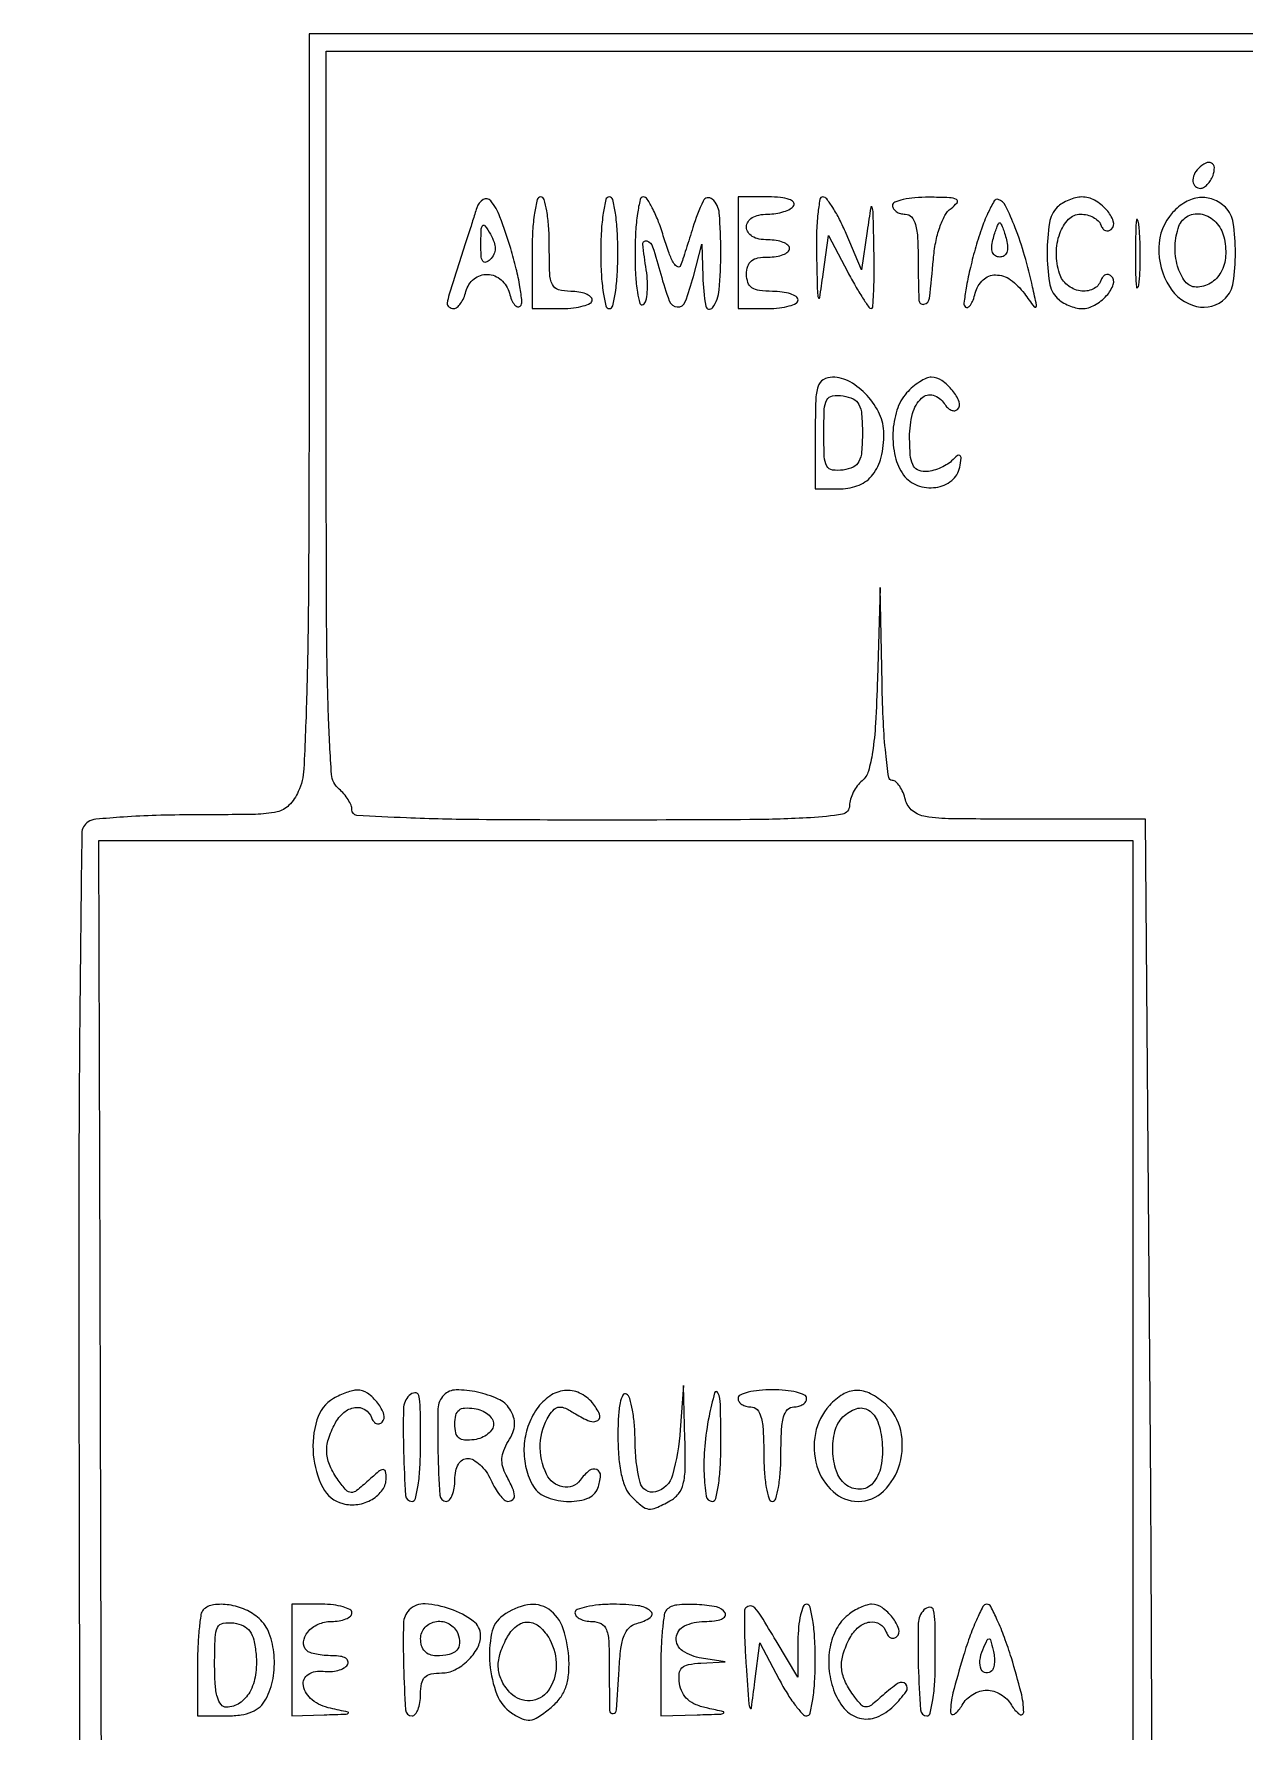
# Model space of a CAD drawing. Header units: millimetres. Extents: x 42961 to 43381, y 28224 to 28521.
# Drawn here: x 43226.03 to 43238.7, y 28340.88 to 28358.64 of the extents above; entities that cross this region are included whole.
import ezdxf

# ---------------------------------------------------------------- set-up
doc = ezdxf.new("R2010")
doc.units = ezdxf.units.MM

msp = doc.modelspace()

# ---------------------------------------------------------------- linework, layer by layer
for points in [[(43241.039, 28358.638), (43234.976, 28358.638), (43228.914, 28358.638), (43228.914, 28354.794, -0.001392), (43228.909, 28352.903, -0.005476), (43228.89, 28351.737, -0.004968), (43228.86, 28350.945, -0.097162), (43228.802, 28350.708, -0.085113), (43228.704, 28350.566, -0.145592), (43228.579, 28350.497, -0.050625), (43228.352, 28350.47, -0.003413), (43227.702, 28350.465, 0.006707), (43227.315, 28350.459, 0.009468), (43226.971, 28350.442, 0.006133), (43226.684, 28350.419, 0.119148), (43226.601, 28350.391, 0.253226), (43226.536, 28350.274, 0.000783), (43226.516, 28348.517, 0.002627), (43226.504, 28345.984, 0.000492), (43226.511, 28341.344), (43226.534, 28332.368)], [(43237.739, 28339.77, 0.000667), (43237.731, 28342.348, 0.00081), (43237.716, 28344.762), (43237.671, 28350.42), (43236.44, 28350.42, -0.002471), (43235.644, 28350.424, -0.036644), (43235.367, 28350.447, -0.131239), (43235.232, 28350.507, -0.16316), (43235.158, 28350.623, 0.038611), (43235.132, 28350.7, 0.050484), (43235.097, 28350.765, 0.060153), (43235.057, 28350.81, 0.184257), (43235.019, 28350.825, -0.373756), (43234.982, 28350.857, -0.0086), (43234.951, 28351.109, -0.014269), (43234.926, 28351.432, -0.007433), (43234.912, 28351.835), (43234.893, 28352.845), (43234.864, 28351.888, -0.00689), (43234.844, 28351.425, -0.022958), (43234.813, 28351.121, -0.033138), (43234.769, 28350.921, -0.150144), (43234.704, 28350.822, 0.058684), (43234.653, 28350.769, 0.043748), (43234.611, 28350.701, 0.044591), (43234.582, 28350.628, 0.072747), (43234.572, 28350.562, -0.365304), (43234.497, 28350.473, -0.027934), (43234.162, 28350.435, -0.013229), (43233.529, 28350.415, -0.001237), (43231.968, 28350.41, -0.001928), (43230.692, 28350.415, -0.008301), (43229.934, 28350.433, -0.005369), (43229.416, 28350.46, -0.396129), (43229.363, 28350.516, 0.09661), (43229.354, 28350.565, 0.041873), (43229.324, 28350.624, 0.03938), (43229.28, 28350.684, 0.042023), (43229.228, 28350.735, -0.204773), (43229.15, 28350.888, -0.008944), (43229.118, 28351.502, -0.007571), (43229.098, 28352.518, -0.001022), (43229.094, 28354.653), (43229.094, 28358.459), (43235.021, 28358.459), (43240.949, 28358.459)]]:
    msp.add_lwpolyline(points, format="xyb")
for points in [[(43238.224, 28357.231, 0.091378), (43238.179, 28357.165, 0.130128), (43238.167, 28357.094, 0.180985), (43238.192, 28357.042, 0.191777), (43238.245, 28357.022, 0.13875), (43238.279, 28357.031, 0.061199), (43238.317, 28357.061, 0.053891), (43238.351, 28357.105, 0.048303), (43238.377, 28357.156, 0.096999), (43238.391, 28357.239, 0.280386), (43238.361, 28357.286, 0.235886), (43238.3, 28357.286, 0.0791)], [(43230.67, 28356.819, -0.002418), (43230.649, 28356.752, -0.000326), (43230.604, 28356.61, -0.000376), (43230.55, 28356.442, -0.000317), (43230.493, 28356.265, 0.001596), (43230.382, 28355.913, 0.044912), (43230.361, 28355.82, 0.278017), (43230.379, 28355.781, 0.154065), (43230.43, 28355.764, 0.181596), (43230.464, 28355.777, 0.059916), (43230.5, 28355.817, 0.050447), (43230.533, 28355.875, 0.038887), (43230.557, 28355.944, -0.160335), (43230.641, 28356.075, -0.181942), (43230.783, 28356.122, -0.173531), (43230.926, 28356.064, -0.147796), (43231.011, 28355.925, 0.036107), (43231.035, 28355.854, 0.075891), (43231.066, 28355.804, 0.142813), (43231.097, 28355.783, 0.27828), (43231.125, 28355.79, 0.226606), (43231.143, 28355.839, 0.014829), (43231.122, 28355.993, 0.019195), (43231.083, 28356.181, 0.012987), (43231.025, 28356.392, 0.016073), (43230.913, 28356.724, 0.083819), (43230.816, 28356.89, 0.366226), (43230.737, 28356.904, 0.188974)], [(43231.249, 28356.348), (43231.249, 28355.764), (43231.563, 28355.764, 0.027026), (43231.684, 28355.771, 0.042582), (43231.785, 28355.791, 0.052312), (43231.857, 28355.819, 0.277684), (43231.878, 28355.854, 0.226478), (43231.861, 28355.888, 0.074992), (43231.812, 28355.917, 0.057076), (43231.739, 28355.937, 0.038131), (43231.653, 28355.944, -0.067911), (43231.525, 28355.961, -0.221767), (43231.461, 28356.016, -0.098356), (43231.434, 28356.132, -0.008616), (43231.429, 28356.438, 0.017105), (43231.422, 28356.627, 0.027868), (43231.402, 28356.787, 0.026982), (43231.374, 28356.906, 0.332234), (43231.339, 28356.932, 0.345347), (43231.303, 28356.904, 0.022017), (43231.275, 28356.763, 0.024301), (43231.255, 28356.576, 0.013867)], [(43231.968, 28356.348, 0.013867), (43231.974, 28356.12, 0.024301), (43231.994, 28355.933, 0.022017), (43232.021, 28355.792, 0.345347), (43232.057, 28355.764, 0.345347), (43232.093, 28355.792, 0.022017), (43232.121, 28355.933, 0.024301), (43232.141, 28356.12, 0.013867), (43232.147, 28356.348, 0.013867), (43232.141, 28356.576, 0.024301), (43232.121, 28356.763, 0.022017), (43232.093, 28356.904, 0.345347), (43232.057, 28356.932, 0.345347), (43232.021, 28356.904, 0.022017), (43231.994, 28356.763, 0.024301), (43231.974, 28356.576, 0.013867)], [(43232.327, 28356.343, 0.012165), (43232.332, 28356.111, 0.026571), (43232.351, 28355.934, 0.033923), (43232.377, 28355.818, 0.493524), (43232.411, 28355.805, 0.194891), (43232.44, 28355.845, 0.039173), (43232.455, 28355.934, 0.036053), (43232.457, 28356.046, 0.026863), (43232.444, 28356.17, -0.015091), (43232.409, 28356.439, -0.535895), (43232.45, 28356.472, -0.245823), (43232.511, 28356.411, -0.011776), (43232.596, 28356.123, 0.022751), (43232.685, 28355.844, 0.295974), (43232.769, 28355.781, 0.329916), (43232.852, 28355.834, 0.025567), (43232.937, 28356.101), (43233.027, 28356.438), (43233.036, 28356.101, 0.035187), (43233.067, 28355.79, 0.660453), (43233.137, 28355.773, 0.138594), (43233.208, 28355.96, 0.021935), (43233.225, 28356.355, 0.019322), (43233.209, 28356.761, 0.196321), (43233.135, 28356.909, 0.494513), (43233.04, 28356.889, 0.039314), (43232.932, 28356.612, -0.001941), (43232.897, 28356.501, -0.001727), (43232.861, 28356.386, -0.001733), (43232.828, 28356.283, -0.005351), (43232.804, 28356.213, -0.440264), (43232.774, 28356.2, -0.152233), (43232.734, 28356.236, -0.046844), (43232.684, 28356.342, -0.015526), (43232.629, 28356.505, 0.017548), (43232.574, 28356.669, 0.026342), (43232.513, 28356.806, 0.024345), (43232.455, 28356.909, 0.257098), (43232.414, 28356.932, 0.350381), (43232.38, 28356.904, 0.018991), (43232.352, 28356.759, 0.022811), (43232.333, 28356.569, 0.013891)], [(43233.405, 28356.348), (43233.405, 28355.764), (43233.719, 28355.764, 0.027026), (43233.839, 28355.771, 0.042582), (43233.941, 28355.791, 0.052312), (43234.012, 28355.819, 0.277684), (43234.033, 28355.854, 0.254951), (43234.014, 28355.889, 0.06271), (43233.954, 28355.917, 0.048861), (43233.867, 28355.937, 0.031626), (43233.764, 28355.944, -0.030703), (43233.629, 28355.952, -0.116834), (43233.551, 28355.981, -0.166173), (43233.509, 28356.036, -0.081208), (43233.494, 28356.123, -0.07578), (43233.507, 28356.207, -0.149477), (43233.545, 28356.263, -0.124434), (43233.613, 28356.294, -0.044917), (43233.719, 28356.303, 0.038131), (43233.805, 28356.31, 0.057076), (43233.878, 28356.329, 0.074992), (43233.927, 28356.358, 0.226478), (43233.943, 28356.393, 0.226478), (43233.927, 28356.427, 0.074992), (43233.878, 28356.456, 0.057076), (43233.805, 28356.476, 0.038131), (43233.719, 28356.483, -0.04716), (43233.625, 28356.492, -0.088208), (43233.554, 28356.519, -0.118484), (43233.51, 28356.562, -0.140575), (43233.494, 28356.617, -0.1393), (43233.51, 28356.673, -0.117066), (43233.553, 28356.716, -0.088683), (43233.623, 28356.743, -0.049343), (43233.714, 28356.752, 0.037634), (43233.802, 28356.759, 0.041396), (43233.885, 28356.779, 0.045439), (43233.952, 28356.807, 0.130646), (43233.988, 28356.842, 0.336396), (43233.985, 28356.878, 0.125298), (43233.94, 28356.907, 0.059005), (43233.851, 28356.926, 0.023007), (43233.724, 28356.932), (43233.405, 28356.932)], [(43234.226, 28356.326, 0.00093), (43234.236, 28355.936, 0.07576), (43234.246, 28355.877, 0.785879), (43234.26, 28355.878, 0.003179), (43234.295, 28356.123), (43234.351, 28356.528), (43234.553, 28356.146, 0.008237), (43234.634, 28356, 0.012755), (43234.709, 28355.876, 0.007033), (43234.775, 28355.777, 0.247671), (43234.798, 28355.764, 0.394374), (43234.815, 28355.78, 0.004859), (43234.825, 28355.942, 0.011096), (43234.83, 28356.138, 0.00666), (43234.828, 28356.37, 0.000893), (43234.819, 28356.766, 0.078706), (43234.808, 28356.824, 0.778894), (43234.794, 28356.823, 0.003033), (43234.757, 28356.573), (43234.699, 28356.168), (43234.536, 28356.55, 0.016589), (43234.468, 28356.696, 0.024293), (43234.397, 28356.82, 0.021622), (43234.333, 28356.912, 0.233528), (43234.293, 28356.932, 0.364653), (43234.262, 28356.906, 0.015688), (43234.24, 28356.754, 0.020512), (43234.227, 28356.558, 0.012397)], [(43235.021, 28356.842, 0.148195), (43235.032, 28356.808, 0.098894), (43235.061, 28356.779, 0.082425), (43235.104, 28356.759, 0.064853), (43235.156, 28356.752, -0.215034), (43235.22, 28356.723, -0.116723), (43235.262, 28356.645, -0.053167), (43235.285, 28356.499, -0.011576), (43235.291, 28356.243, 0.009117), (43235.298, 28355.85, 0.468008), (43235.351, 28355.809, 0.319587), (43235.409, 28355.873, 0.008321), (43235.45, 28356.278, -0.026408), (43235.474, 28356.457, -0.036098), (43235.516, 28356.614, -0.041498), (43235.571, 28356.738, -0.105683), (43235.635, 28356.812, 0.059628), (43235.697, 28356.872, 0.478963), (43235.69, 28356.906, 0.108361), (43235.619, 28356.924, 0.00681), (43235.403, 28356.929, 0.022194), (43235.257, 28356.923, 0.035693), (43235.133, 28356.905, 0.040441), (43235.045, 28356.877, 0.305269)], [(43235.886, 28356.384, 0.010432), (43235.831, 28356.168, 0.015733), (43235.793, 28355.978, 0.010496), (43235.77, 28355.822, 0.231491), (43235.785, 28355.779, 0.333342), (43235.809, 28355.776, 0.113327), (43235.837, 28355.801, 0.060976), (43235.865, 28355.853, 0.029609), (43235.888, 28355.925, -0.137923), (43235.97, 28356.064, -0.196062), (43236.101, 28356.116, -0.153926), (43236.257, 28356.066, -0.082632), (43236.402, 28355.921, 0.002781), (43236.503, 28355.782, 0.421946), (43236.521, 28355.779, 0.286343), (43236.529, 28355.8, 0.002034), (43236.488, 28355.989, 0.017143), (43236.405, 28356.318, 0.022872), (43236.306, 28356.61, 0.019782), (43236.206, 28356.84, 0.201957), (43236.129, 28356.907, 0.35459), (43236.087, 28356.89, 0.023508), (43236.021, 28356.765, 0.025621), (43235.952, 28356.594, 0.015466)], [(43236.746, 28356.824, 0.161292), (43236.664, 28356.661, 0.036451), (43236.641, 28356.348, 0.036451), (43236.664, 28356.035, 0.161292), (43236.746, 28355.872, 0.058676), (43236.798, 28355.831, 0.038987), (43236.866, 28355.796, 0.039045), (43236.938, 28355.772, 0.059819), (43237.004, 28355.764, 0.128531), (43237.137, 28355.799, 0.080699), (43237.263, 28355.899, 0.099553), (43237.333, 28356.017, 0.298807), (43237.312, 28356.103, 0.131406), (43237.282, 28356.119, 0.15914), (43237.251, 28356.116, 0.130241), (43237.222, 28356.094, 0.076562), (43237.202, 28356.056, -0.202024), (43237.12, 28355.967, -0.151124), (43236.986, 28355.949, -0.130617), (43236.851, 28356.011, -0.144593), (43236.77, 28356.13, -0.077565), (43236.738, 28356.343, -0.084882), (43236.773, 28356.55, -0.106046), (43236.865, 28356.698, -0.204576), (43236.991, 28356.752, -0.06117), (43237.059, 28356.744, -0.06146), (43237.123, 28356.719, -0.067454), (43237.174, 28356.683, -0.117653), (43237.202, 28356.64, 0.076562), (43237.222, 28356.602, 0.130241), (43237.251, 28356.58, 0.15914), (43237.282, 28356.577, 0.131406), (43237.312, 28356.593, 0.298807), (43237.333, 28356.679, 0.099553), (43237.263, 28356.797, 0.080699), (43237.137, 28356.897, 0.128531), (43237.004, 28356.932, 0.059819), (43236.938, 28356.924, 0.039045), (43236.866, 28356.9, 0.038987), (43236.798, 28356.865, 0.058676)], [(43237.954, 28356.768, 0.180069), (43237.809, 28356.403, 0.144806), (43237.92, 28355.994, 0.197498), (43238.204, 28355.787, 0.261727), (43238.506, 28355.872, 0.161292), (43238.588, 28356.035, 0.036451), (43238.611, 28356.348, 0.036451), (43238.588, 28356.661, 0.161292), (43238.506, 28356.824, 0.105388), (43238.38, 28356.906, 0.117375), (43238.236, 28356.925, 0.107241), (43238.089, 28356.877, 0.076635)], [(43237.565, 28356.348, 0.004873), (43237.567, 28356.122, 0.021409), (43237.575, 28355.989, 0.613017), (43237.588, 28355.984, 0.180442), (43237.601, 28356.009, 0.02012), (43237.612, 28356.144, 0.010546), (43237.616, 28356.313, 0.010474), (43237.612, 28356.487, 0.015806), (43237.601, 28356.638, 0.062969), (43237.588, 28356.694, 0.78507), (43237.576, 28356.692, 0.026082), (43237.568, 28356.573, 0.004587)], [(43238.49, 28356.514, -0.077355), (43238.509, 28356.314, -0.111172), (43238.459, 28356.143, -0.132117), (43238.35, 28356.03, -0.135724), (43238.2, 28355.989, -0.236597), (43238.086, 28356.046, -0.091944), (43238.006, 28356.208, -0.075928), (43237.98, 28356.422, -0.084708), (43238.02, 28356.625, -0.183816), (43238.117, 28356.733, -0.179316), (43238.263, 28356.751, -0.148277), (43238.407, 28356.668, -0.126567)], [(43230.809, 28356.276, -0.113627), (43230.764, 28356.248, -0.358555), (43230.733, 28356.26, -0.117828), (43230.716, 28356.318, -0.016922), (43230.713, 28356.442, -0.006175), (43230.717, 28356.598, -0.18983), (43230.732, 28356.633, -0.471567), (43230.756, 28356.631, -0.016776), (43230.812, 28356.541, -0.04153), (43230.851, 28356.459, -0.092968), (43230.863, 28356.391, -0.112876), (43230.849, 28356.332, -0.081552)], [(43236.215, 28356.483, -0.048265), (43236.227, 28356.407, -0.11018), (43236.218, 28356.351, -0.159863), (43236.189, 28356.316, -0.141083), (43236.144, 28356.303, -0.141083), (43236.099, 28356.316, -0.159863), (43236.07, 28356.351, -0.11018), (43236.061, 28356.407, -0.048265), (43236.073, 28356.483, -0.011694), (43236.093, 28356.552, -0.018384), (43236.113, 28356.61, -0.012941), (43236.132, 28356.655, -0.293778), (43236.144, 28356.662, -0.293778), (43236.155, 28356.655, -0.012941), (43236.175, 28356.61, -0.018384), (43236.195, 28356.552, -0.011694)], [(43234.213, 28354.462), (43234.213, 28353.878), (43234.479, 28353.878, 0.098828), (43234.673, 28353.917, 0.128894), (43234.816, 28354.026, 0.109081), (43234.903, 28354.207, 0.057415), (43234.931, 28354.456, 0.109512), (43234.887, 28354.658, 0.07617), (43234.756, 28354.854, 0.07819), (43234.578, 28354.997, 0.130296), (43234.393, 28355.046, 0.134481), (43234.297, 28355.019, 0.186514), (43234.242, 28354.95, 0.067313), (43234.218, 28354.804, 0.007414)], [(43235.17, 28354.881, 0.10887), (43235.068, 28354.702, 0.066438), (43235.026, 28354.461, 0.065894), (43235.05, 28354.215, 0.101498), (43235.138, 28354.022, 0.147644), (43235.283, 28353.913, 0.12327), (43235.474, 28353.892, 0.133458), (43235.642, 28353.963, 0.183469), (43235.725, 28354.103, 0.014458), (43235.739, 28354.197, 0.259658), (43235.728, 28354.225, 0.352769), (43235.702, 28354.225, 0.020983), (43235.641, 28354.17, -0.057941), (43235.584, 28354.127, -0.037969), (43235.511, 28354.091, -0.037973), (43235.433, 28354.066, -0.058013), (43235.362, 28354.058, -0.121724), (43235.283, 28354.077, -0.168145), (43235.233, 28354.131, -0.087194), (43235.208, 28354.233, -0.018012), (43235.201, 28354.42, -0.063625), (43235.232, 28354.665, -0.138511), (43235.327, 28354.827, -0.268321), (43235.449, 28354.857, -0.185778), (43235.564, 28354.77, 0.059049), (43235.598, 28354.727, 0.093111), (43235.636, 28354.701, 0.126234), (43235.673, 28354.695, 0.175017), (43235.703, 28354.709, 0.298571), (43235.719, 28354.789, 0.077444), (43235.65, 28354.907, 0.069356), (43235.538, 28355.011, 0.153559), (43235.428, 28355.046, 0.105766), (43235.376, 28355.034, 0.036174), (43235.307, 28354.997, 0.03405), (43235.235, 28354.944, 0.033252)], [(43234.707, 28354.462, -0.019116), (43234.699, 28354.266, -0.101285), (43234.67, 28354.163, -0.164128), (43234.61, 28354.105, -0.074836), (43234.505, 28354.074, -0.071445), (43234.393, 28354.074, -0.241106), (43234.335, 28354.115, -0.10971), (43234.308, 28354.214, -0.010782), (43234.303, 28354.462, -0.010782), (43234.308, 28354.71, -0.10971), (43234.335, 28354.809, -0.241106), (43234.393, 28354.85, -0.071445), (43234.505, 28354.85, -0.074836), (43234.61, 28354.818, -0.164128), (43234.67, 28354.761, -0.101285), (43234.699, 28354.658, -0.019116)], [(43237.536, 28341.394), (43237.536, 28332.593), (43232.147, 28332.593), (43226.759, 28332.593), (43226.746, 28338.004, 0.000041), (43226.741, 28340.324, 0.000033), (43226.735, 28342.822, 0.000033), (43226.729, 28345.131, 0.000084), (43226.724, 28346.806), (43226.714, 28350.196), (43232.125, 28350.196), (43237.536, 28350.196)], [(43229.171, 28344.357, 0.190659), (43228.996, 28344.133, 0.094374), (43228.959, 28343.768, 0.09712), (43229.058, 28343.424, 0.213144), (43229.268, 28343.256, 0.102314), (43229.424, 28343.248, 0.095282), (43229.574, 28343.301, 0.105297), (43229.683, 28343.401, 0.156028), (43229.722, 28343.523, 0.053872), (43229.715, 28343.594, 0.391229), (43229.689, 28343.612, 0.140658), (43229.642, 28343.591, 0.010107), (43229.535, 28343.498, -0.014115), (43229.412, 28343.393, -0.174086), (43229.355, 28343.373, -0.213059), (43229.304, 28343.396, -0.022358), (43229.22, 28343.501, -0.051813), (43229.134, 28343.65, -0.09219), (43229.1, 28343.787, -0.089926), (43229.117, 28343.93, -0.047346), (43229.187, 28344.095, -0.092851), (43229.278, 28344.209, -0.138175), (43229.394, 28344.262, -0.180718), (43229.499, 28344.241, -0.169715), (43229.568, 28344.156, 0.076562), (43229.588, 28344.118, 0.130241), (43229.617, 28344.096, 0.15914), (43229.648, 28344.093, 0.131406), (43229.678, 28344.109, 0.296005), (43229.698, 28344.189, 0.081485), (43229.634, 28344.308, 0.072724), (43229.526, 28344.412, 0.164453), (43229.419, 28344.445, 0.056946), (43229.37, 28344.438, 0.022086), (43229.305, 28344.418, 0.021524), (43229.235, 28344.39, 0.02492)], [(43230.325, 28344.392, 0.191557), (43230.264, 28344.25, 0.012859), (43230.263, 28343.799, 0.010308), (43230.283, 28343.344, 0.395497), (43230.351, 28343.28, 0.226478), (43230.385, 28343.297, 0.074992), (43230.414, 28343.346, 0.057076), (43230.434, 28343.419, 0.038131), (43230.441, 28343.505, -0.046972), (43230.45, 28343.599, -0.08998), (43230.477, 28343.67, -0.120808), (43230.521, 28343.714, -0.13664), (43230.577, 28343.729, -0.1326), (43230.637, 28343.713, -0.056806), (43230.704, 28343.664, -0.050694), (43230.767, 28343.591, -0.046624), (43230.816, 28343.505, 0.025934), (43230.861, 28343.419, 0.034577), (43230.911, 28343.346, 0.037004), (43230.958, 28343.295, 0.190598), (43230.994, 28343.28, 0.161505), (43231.046, 28343.298, 0.252814), (43231.065, 28343.339, 0.092221), (43231.045, 28343.417, 0.015841), (43230.978, 28343.554, -0.056962), (43230.942, 28343.643, -0.081518), (43230.934, 28343.728, -0.077611), (43230.953, 28343.814, -0.04675), (43230.999, 28343.907, 0.042626), (43231.048, 28344.002, 0.085781), (43231.066, 28344.084, 0.093378), (43231.055, 28344.162, 0.058198), (43231.015, 28344.246, 0.148389), (43230.894, 28344.351, 0.05337), (43230.676, 28344.423, 0.053353), (43230.453, 28344.446, 0.19778)], [(43231.299, 28344.248, 0.070707), (43231.206, 28344.064, 0.067539), (43231.165, 28343.858, 0.067473), (43231.181, 28343.649, 0.07032), (43231.252, 28343.454, 0.169571), (43231.386, 28343.331, 0.089291), (43231.608, 28343.279, 0.095124), (43231.823, 28343.309, 0.222654), (43231.937, 28343.419, 0.073683), (43231.965, 28343.548, 0.315315), (43231.927, 28343.612, 0.280652), (43231.848, 28343.602, 0.066645), (43231.752, 28343.502, -0.292929), (43231.57, 28343.431, -0.23501), (43231.401, 28343.563, -0.121234), (43231.335, 28343.88, -0.133555), (43231.427, 28344.179, -0.058507), (43231.481, 28344.244, -0.179882), (43231.532, 28344.267, -0.129294), (43231.598, 28344.254, -0.024814), (43231.704, 28344.195, 0.042886), (43231.853, 28344.12, 0.247122), (43231.937, 28344.128, 0.373789), (43231.955, 28344.193, 0.061871), (43231.88, 28344.311, 0.111639), (43231.745, 28344.414, 0.136077), (43231.589, 28344.44, 0.125831), (43231.433, 28344.382, 0.088092)], [(43232.147, 28343.966, 0.019038), (43232.156, 28343.741, 0.03574), (43232.183, 28343.561, 0.045307), (43232.226, 28343.424, 0.096612), (43232.288, 28343.332, 0.02205), (43232.4, 28343.23, 0.145631), (43232.469, 28343.2, 0.135273), (43232.545, 28343.211, 0.018083), (43232.692, 28343.284, 0.105018), (43232.781, 28343.358, 0.106426), (43232.831, 28343.462, 0.05594), (43232.852, 28343.629, 0.010746), (43232.849, 28343.935), (43232.833, 28344.493), (43232.8, 28344.029, -0.048722), (43232.719, 28343.554, -0.270846), (43232.542, 28343.38, -0.416651), (43232.379, 28343.479, -0.059908), (43232.327, 28343.909, 0.019058), (43232.32, 28344.081, 0.025914), (43232.3, 28344.235, 0.024736), (43232.272, 28344.357, 0.186738), (43232.237, 28344.403, 0.437088), (43232.2, 28344.393, 0.068499), (43232.171, 28344.312, 0.037016), (43232.153, 28344.169, 0.013637)], [(43233.101, 28344.167, 0.026514), (43233.056, 28343.858, 0.032342), (43233.049, 28343.565, 0.031021), (43233.072, 28343.334, 0.367523), (43233.135, 28343.28, 0.345347), (43233.171, 28343.309, 0.022017), (43233.199, 28343.449, 0.024301), (43233.219, 28343.636, 0.013867), (43233.225, 28343.864, 0.004456), (43233.221, 28344.292, 0.092526), (43233.195, 28344.417, 0.718905), (43233.159, 28344.415, 0.01603)], [(43233.405, 28344.358, 0.148195), (43233.415, 28344.324, 0.098894), (43233.444, 28344.295, 0.082425), (43233.488, 28344.275, 0.064853), (43233.539, 28344.268, -0.211442), (43233.604, 28344.24, -0.118311), (43233.645, 28344.164, -0.054498), (43233.668, 28344.021, -0.01212), (43233.674, 28343.774, 0.017105), (43233.681, 28343.585, 0.027868), (43233.7, 28343.426, 0.026982), (43233.729, 28343.307, 0.332234), (43233.764, 28343.28, 0.332234), (43233.799, 28343.307, 0.026982), (43233.827, 28343.426, 0.027868), (43233.847, 28343.585, 0.017105), (43233.854, 28343.774, -0.01212), (43233.86, 28344.021, -0.054498), (43233.882, 28344.164, -0.118311), (43233.924, 28344.24, -0.211442), (43233.988, 28344.268, 0.064853), (43234.04, 28344.275, 0.082425), (43234.084, 28344.295, 0.098894), (43234.113, 28344.324, 0.148195), (43234.123, 28344.358, 0.295869), (43234.101, 28344.393, 0.04382), (43234.018, 28344.422, 0.037669), (43233.902, 28344.441, 0.023598), (43233.764, 28344.448, 0.023598), (43233.626, 28344.441, 0.037669), (43233.51, 28344.422, 0.04382), (43233.427, 28344.393, 0.295869)], [(43234.362, 28344.284, 0.136392), (43234.215, 28343.99, 0.121664), (43234.231, 28343.649, 0.13633), (43234.399, 28343.382, 0.186592), (43234.662, 28343.28, 0.194616), (43234.928, 28343.388, 0.133121), (43235.098, 28343.672, 0.122537), (43235.108, 28344.022, 0.156276), (43234.947, 28344.299, 0.065838), (43234.791, 28344.407, 0.125464), (43234.643, 28344.44, 0.129862), (43234.501, 28344.399, 0.073135)], [(43229.962, 28344.388, 0.193173), (43229.903, 28344.249, 0.012283), (43229.904, 28343.798, 0.009829), (43229.925, 28343.343, 0.394915), (43229.992, 28343.28, 0.345347), (43230.028, 28343.309, 0.022017), (43230.056, 28343.449, 0.024301), (43230.075, 28343.636, 0.013867), (43230.082, 28343.864, 0.003511), (43230.079, 28344.253, 0.052715), (43230.063, 28344.388, 0.372822), (43230.023, 28344.417, 0.177851)], [(43230.845, 28344.089, -0.139711), (43230.83, 28344.035, -0.08408), (43230.786, 28343.985, -0.072525), (43230.72, 28343.946, -0.062417), (43230.643, 28343.925, -0.046777), (43230.543, 28343.921, -0.159873), (43230.484, 28343.943, -0.16992), (43230.451, 28343.996, -0.054436), (43230.441, 28344.089, -0.054436), (43230.451, 28344.182, -0.16992), (43230.484, 28344.234, -0.159873), (43230.543, 28344.257, -0.046777), (43230.643, 28344.252, -0.062417), (43230.72, 28344.231, -0.072525), (43230.786, 28344.192, -0.08408), (43230.83, 28344.142, -0.139711)], [(43234.913, 28343.901, -0.06689), (43234.901, 28343.646, -0.134905), (43234.814, 28343.467, -0.215811), (43234.679, 28343.406, -0.175157), (43234.527, 28343.46, -0.140903), (43234.434, 28343.597, -0.071012), (43234.397, 28343.805, -0.070692), (43234.419, 28344.016, -0.135235), (43234.503, 28344.163, -0.117125), (43234.643, 28344.25, -0.225703), (43234.771, 28344.234, -0.166296), (43234.868, 28344.112, -0.064818)], [(43227.806, 28342.143, 0.161051), (43227.783, 28342.096, 0.011119), (43227.764, 28341.947, 0.014928), (43227.751, 28341.764, 0.010625), (43227.746, 28341.559), (43227.746, 28341.035), (43228.058, 28341.035, 0.034784), (43228.204, 28341.045, 0.066819), (43228.316, 28341.077, 0.082407), (43228.401, 28341.131, 0.086353), (43228.462, 28341.209, 0.079099), (43228.537, 28341.426, 0.065038), (43228.548, 28341.671, 0.068696), (43228.498, 28341.897, 0.119756), (43228.391, 28342.054, 0.08017), (43228.249, 28342.146, 0.066291), (43228.077, 28342.196, 0.072499), (43227.915, 28342.197, 0.163098)], [(43228.734, 28341.619), (43228.734, 28341.035), (43229.071, 28341.046, 0.000977), (43229.304, 28341.054, 0.191401), (43229.325, 28341.063, 0.58989), (43229.322, 28341.074, 0.001805), (43229.139, 28341.114, -0.110977), (43228.947, 28341.202, -0.183642), (43228.855, 28341.352, -0.310337), (43228.905, 28341.469, -0.175686), (43229.063, 28341.502, 0.047794), (43229.142, 28341.499, 0.051751), (43229.217, 28341.511, 0.058014), (43229.279, 28341.536, 0.131885), (43229.316, 28341.57, 0.207635), (43229.321, 28341.607, 0.193519), (43229.298, 28341.638, 0.098389), (43229.242, 28341.658, 0.037154), (43229.159, 28341.664, -0.022874), (43229.073, 28341.668, -0.026464), (43228.991, 28341.68, -0.026941), (43228.925, 28341.697, -0.120668), (43228.89, 28341.718, -0.22194), (43228.857, 28341.809, -0.154406), (43228.9, 28341.912, -0.11472), (43229.01, 28341.994, -0.1036), (43229.148, 28342.023, 0.039889), (43229.23, 28342.03, 0.059158), (43229.3, 28342.049, 0.077805), (43229.347, 28342.079, 0.219522), (43229.363, 28342.113, 0.277684), (43229.342, 28342.148, 0.052312), (43229.271, 28342.176, 0.042582), (43229.169, 28342.196, 0.027026), (43229.049, 28342.203), (43228.734, 28342.203)], [(43229.962, 28342.143, 0.193173), (43229.903, 28342.004, 0.012283), (43229.904, 28341.553, 0.009829), (43229.925, 28341.098, 0.394915), (43229.992, 28341.035, 0.226478), (43230.026, 28341.052, 0.074992), (43230.055, 28341.101, 0.057076), (43230.075, 28341.174, 0.038131), (43230.082, 28341.26, -0.045424), (43230.092, 28341.373, -0.150302), (43230.126, 28341.439, -0.152288), (43230.191, 28341.474, -0.047029), (43230.303, 28341.484, 0.117459), (43230.441, 28341.517, 0.074723), (43230.576, 28341.613, 0.075502), (43230.676, 28341.743, 0.126501), (43230.71, 28341.876, 0.240388), (43230.633, 28342.027, 0.071303), (43230.396, 28342.152, 0.070156), (43230.13, 28342.206, 0.215143)], [(43230.946, 28342.087, 0.188112), (43230.825, 28341.898, 0.070587), (43230.807, 28341.577, 0.069335), (43230.881, 28341.257, 0.157276), (43231.034, 28341.065, 0.039492), (43231.146, 28341.004, 0.135683), (43231.227, 28340.991, 0.116673), (43231.31, 28341.021, 0.025615), (43231.434, 28341.111, 0.052324), (43231.533, 28341.21, 0.074516), (43231.596, 28341.317, 0.067664), (43231.628, 28341.445, 0.035418), (43231.635, 28341.61, 0.073207), (43231.576, 28341.945, 0.162625), (43231.423, 28342.15, 0.199314), (43231.202, 28342.197, 0.112907)], [(43231.698, 28342.113, 0.191087), (43231.712, 28342.079, 0.088204), (43231.751, 28342.049, 0.068025), (43231.809, 28342.03, 0.048028), (43231.878, 28342.023, -0.121127), (43231.973, 28342, -0.189559), (43232.027, 28341.937, -0.075661), (43232.052, 28341.806, -0.009307), (43232.057, 28341.514, 0.003601), (43232.06, 28341.091, 0.432423), (43232.097, 28341.058, 0.373206), (43232.134, 28341.097, 0.003529), (43232.16, 28341.522, -0.017129), (43232.178, 28341.74, -0.061957), (43232.212, 28341.875, -0.106447), (43232.265, 28341.957, -0.131523), (43232.344, 28342.002, 0.081763), (43232.486, 28342.065, 0.503615), (43232.49, 28342.132, 0.145727), (43232.359, 28342.188, 0.028636), (43232.102, 28342.203, 0.020945), (43231.947, 28342.196, 0.033738), (43231.817, 28342.176, 0.036969), (43231.722, 28342.148, 0.31052)], [(43232.656, 28342.143, 0.161051), (43232.633, 28342.096, 0.011119), (43232.614, 28341.947, 0.014928), (43232.601, 28341.764, 0.010625), (43232.596, 28341.559), (43232.596, 28341.035), (43232.978, 28341.046, 0.001669), (43233.217, 28341.053, 0.128115), (43233.253, 28341.064, 0.672973), (43233.251, 28341.078, 0.004599), (43233.09, 28341.114, -0.042926), (43232.966, 28341.151, -0.083626), (43232.878, 28341.205, -0.098624), (43232.822, 28341.278, -0.080471), (43232.792, 28341.373, -0.054717), (43232.789, 28341.477, -0.184555), (43232.818, 28341.538, -0.147384), (43232.885, 28341.572, -0.031312), (43233.017, 28341.587), (43233.27, 28341.601), (43233.023, 28341.638, -0.110946), (43232.825, 28341.715, -0.268831), (43232.758, 28341.852, -0.270064), (43232.844, 28341.976, -0.111381), (43233.051, 28342.023, 0.027979), (43233.157, 28342.029, 0.069343), (43233.233, 28342.048, 0.145541), (43233.269, 28342.078, 0.297719), (43233.27, 28342.113, 0.207905), (43233.181, 28342.175, 0.037153), (43232.975, 28342.2, 0.038073), (43232.765, 28342.195, 0.172151)], [(43233.487, 28342.166, 0.196032), (43233.473, 28342.133, 0.00502), (43233.472, 28341.972, 0.009952), (43233.477, 28341.78, 0.006541), (43233.49, 28341.559, 0.000657), (43233.519, 28341.156, 0.108395), (43233.532, 28341.114, 0.72286), (43233.545, 28341.116, 0.001838), (43233.581, 28341.394), (43233.632, 28341.799), (43233.835, 28341.417, 0.016787), (43233.918, 28341.271, 0.023919), (43234.003, 28341.147, 0.021464), (43234.08, 28341.055, 0.211731), (43234.125, 28341.035, 0.348832), (43234.16, 28341.063, 0.01967), (43234.187, 28341.207, 0.023253), (43234.207, 28341.395, 0.01415), (43234.213, 28341.619, 0.013867), (43234.207, 28341.847, 0.024301), (43234.187, 28342.034, 0.022017), (43234.159, 28342.174, 0.345347), (43234.123, 28342.203, 0.303081), (43234.088, 28342.179, 0.04014), (43234.059, 28342.091, 0.03557), (43234.039, 28341.967, 0.022191), (43234.032, 28341.821), (43234.032, 28341.439), (43233.803, 28341.821, 0.003366), (43233.647, 28342.078, 0.047184), (43233.581, 28342.164, 0.205766), (43233.535, 28342.185, 0.202343)], [(43234.556, 28342.09, 0.10111), (43234.437, 28341.948, 0.075871), (43234.368, 28341.754, 0.06947), (43234.357, 28341.533, 0.062174), (43234.405, 28341.307, 0.091948), (43234.516, 28341.112, 0.153089), (43234.675, 28341.012, 0.160246), (43234.857, 28341.022, 0.103059), (43235.035, 28341.139, 0.037354), (43235.165, 28341.29, 0.368338), (43235.16, 28341.367, 0.360099), (43235.082, 28341.376, 0.037059), (43234.924, 28341.253, -0.013971), (43234.801, 28341.148, -0.173822), (43234.744, 28341.128, -0.213523), (43234.693, 28341.151, -0.022315), (43234.609, 28341.256, -0.051813), (43234.522, 28341.404, -0.09219), (43234.489, 28341.542, -0.089926), (43234.506, 28341.684, -0.047346), (43234.575, 28341.849, -0.092851), (43234.667, 28341.964, -0.138175), (43234.783, 28342.017, -0.180718), (43234.888, 28341.996, -0.169715), (43234.957, 28341.911, 0.076562), (43234.977, 28341.873, 0.130241), (43235.005, 28341.851, 0.15914), (43235.037, 28341.848, 0.131406), (43235.067, 28341.864, 0.296161), (43235.087, 28341.944, 0.082822), (43235.022, 28342.063, 0.073134), (43234.913, 28342.168, 0.155612), (43234.803, 28342.203, 0.076319), (43234.752, 28342.195, 0.030498), (43234.686, 28342.17, 0.029306), (43234.617, 28342.133, 0.032663)], [(43235.351, 28342.143, 0.193173), (43235.291, 28342.004, 0.012283), (43235.292, 28341.553, 0.009829), (43235.314, 28341.098, 0.394915), (43235.38, 28341.035, 0.345347), (43235.416, 28341.063, 0.022017), (43235.444, 28341.204, 0.024301), (43235.464, 28341.391, 0.013867), (43235.47, 28341.619, 0.003511), (43235.468, 28342.008, 0.052715), (43235.451, 28342.142, 0.372822), (43235.412, 28342.171, 0.177851)], [(43235.757, 28341.641, 0.010618), (43235.655, 28341.275, 0.059453), (43235.629, 28341.074, 0.631424), (43235.67, 28341.053, 0.097998), (43235.751, 28341.148, -0.07353), (43235.797, 28341.208, -0.055652), (43235.863, 28341.259, -0.056229), (43235.937, 28341.293, -0.080157), (43236.009, 28341.305, -0.080157), (43236.081, 28341.293, -0.056229), (43236.155, 28341.259, -0.055652), (43236.221, 28341.208, -0.07353), (43236.267, 28341.148, 0.101135), (43236.351, 28341.051, 0.623934), (43236.395, 28341.073, 0.062174), (43236.368, 28341.279, 0.012035), (43236.266, 28341.641, 0.012692), (43236.193, 28341.856, 0.019652), (43236.119, 28342.038, 0.01471), (43236.05, 28342.178, 0.277559), (43236.009, 28342.203, 0.27923), (43235.969, 28342.178, 0.014844), (43235.901, 28342.038, 0.019767), (43235.828, 28341.856, 0.012751)], [(43228.359, 28341.68, -0.060433), (43228.353, 28341.463, -0.090733), (43228.293, 28341.284, -0.115335), (43228.187, 28341.168, -0.152108), (43228.05, 28341.125, -0.231728), (43227.993, 28341.153, -0.098981), (43227.955, 28341.23, -0.051656), (43227.932, 28341.366, -0.014723), (43227.926, 28341.58, -0.009195), (43227.931, 28341.855, -0.101748), (43227.957, 28341.961, -0.24511), (43228.015, 28342.005, -0.077157), (43228.128, 28342.007, -0.075557), (43228.228, 28341.977, -0.128946), (43228.294, 28341.921, -0.098233), (43228.335, 28341.829, -0.031946)], [(43230.47, 28341.897, -0.089922), (43230.489, 28341.795, -0.195448), (43230.46, 28341.721, -0.152441), (43230.381, 28341.677, -0.050372), (43230.246, 28341.664, -0.086866), (43230.177, 28341.676, -0.121151), (43230.125, 28341.711, -0.114358), (43230.093, 28341.768, -0.071747), (43230.082, 28341.843, -0.19131), (43230.129, 28341.962, -0.170968), (43230.247, 28342.023, -0.16252), (43230.382, 28341.998, -0.176115)], [(43231.433, 28341.835, -0.127036), (43231.502, 28341.554, -0.153421), (43231.417, 28341.297, -0.224276), (43231.23, 28341.194, -0.215945), (43231.027, 28341.27, -0.075043), (43230.935, 28341.395, -0.102711), (43230.896, 28341.529, -0.092054), (43230.912, 28341.678, -0.050191), (43230.983, 28341.849, -0.097328), (43231.085, 28341.974, -0.18274), (43231.206, 28342.016, -0.17513), (43231.329, 28341.967, -0.088793)], [(43236.062, 28341.507, -0.220948), (43236, 28341.484, -0.276564), (43235.951, 28341.52, -0.130073), (43235.937, 28341.615, -0.074943), (43235.967, 28341.727, -0.006675), (43236.013, 28341.83, -0.299388), (43236.033, 28341.842, -0.331063), (43236.049, 28341.829, -0.007526), (43236.076, 28341.724, -0.03472), (43236.087, 28341.657, -0.039523), (43236.088, 28341.593, -0.043304), (43236.08, 28341.539, -0.13795)]]:
    msp.add_lwpolyline(points, format="xyb", close=True)

doc.saveas('drawing.dxf')
